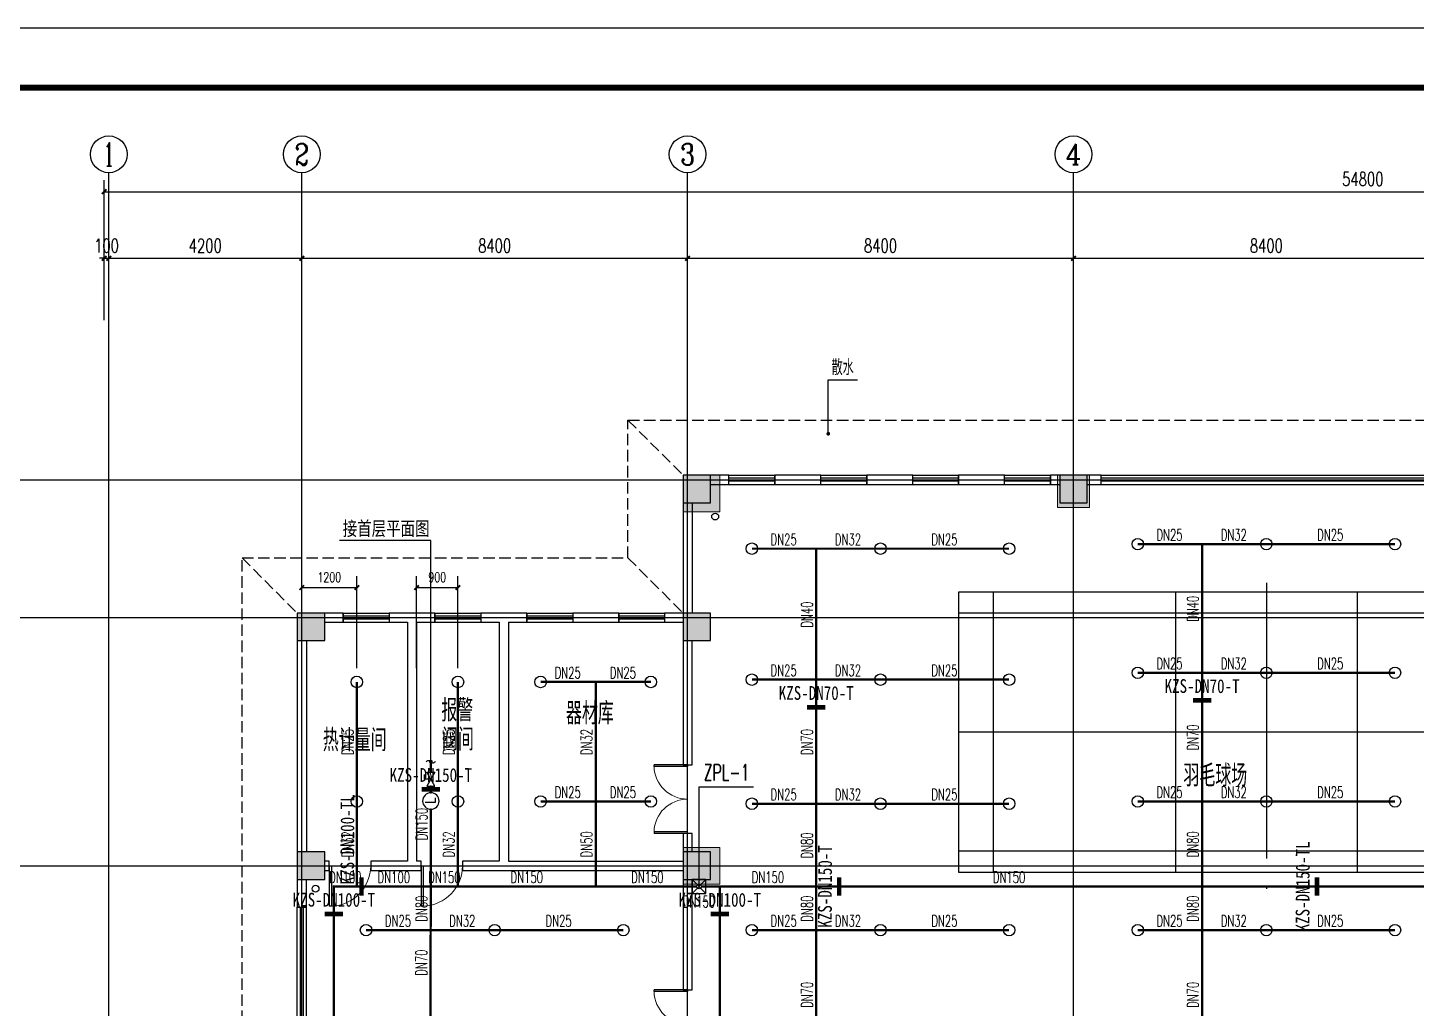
# Model space of a CAD drawing. Extents: x 817814 to 953178, y -139555 to 106956.
# Drawn here: x 860128 to 890356, y -83671 to -62335 of the extents above; entities that cross this region are included whole.
import ezdxf
from ezdxf.enums import TextEntityAlignment as Align

# ---------------------------------------------------------------- set-up
doc = ezdxf.new("R2010")
doc.units = 0
doc.header["$LTSCALE"] = 1000
doc.header["$MEASUREMENT"] = 0
doc.linetypes.add('__DASH', pattern=[0.35, 0.25, -0.1])
doc.linetypes.add('DOTE', pattern=[2.42, 2, -0.2, 0.02, -0.2])
doc.layers.add('15101', color=5, linetype='Continuous', lineweight=18)
for name, color, linetype in [('A-Roof-Drng', 8, 'Continuous'), ('AXIS', 3, 'Continuous'), ('AXIS_TEXT', 7, 'Continuous'), ('BTTK', 7, 'Continuous'), ('COLUMN', 2, 'Continuous'), ('DIM_LEAD', 3, 'Continuous'), ('DOOR_FIRE', 4, 'Continuous'), ('DOTE', 8, 'Continuous'), ('P-ANNO-DIMS', 4, 'Continuous'), ('P-ANNO-IDEN', 3, 'Continuous'), ('P-SPRN-EQPM', 161, 'Continuous'), ('P-SPRN-IDEN', 4, 'Continuous'), ('P-SPRN-NAZL', 3, 'Continuous'), ('P-SPRN-PIPE', 6, 'Continuous'), ('P-SPRN-VALV', 161, 'Continuous'), ('P-SPRN-VPIP', 161, 'Continuous'), ('PUB_DIM', 3, 'Continuous'), ('PUB_HATCH', 8, 'Continuous'), ('PUB_TEXT', 7, 'Continuous'), ('PUB_TITLE', 4, 'Continuous'), ('WALL', 2, 'Continuous'), ('WINDOW', 4, 'Continuous'), ('体育场地', 136, 'Continuous'), ('抗震支吊架', 2, 'Continuous'), ('散水', 151, '__DASH'), ('面积线', 3, 'Continuous')]:
    doc.layers.add(name, color=color, linetype=linetype)
doc.layers.add('定位矩形', color=6, linetype='Continuous', plot=False)
doc.layers.add('建筑底图', color=6, linetype='Continuous', plot=False)
doc.styles.add('_TCH_AXIS', font='COMPLEX', dxfattribs={"bigfont": 'GBCBIG'})
doc.styles.add('_TCH_DIM', font='SIMPLEX', dxfattribs={"bigfont": 'GBCBIG'})
doc.styles.add('_TCH_DIM_T3', font='SIMPLEX', dxfattribs={"width": 0.705882, "bigfont": 'GBCBIG'})
doc.styles.add('_TWT_PIPEDN', font='simplex.shx', dxfattribs={"width": 0.8, "height": 3.5, "bigfont": 'gbcbig.shx'})
doc.styles.add('_TWT_SERIAL', font='COMPLEX', dxfattribs={"width": 0.8, "height": 3, "bigfont": 'HZTXT'})
doc.styles.add('COMPLEX', font='COMPLEX')
doc.styles.add('HZ(TK)', font='geniso.shx', dxfattribs={"width": 0.9, "bigfont": 'hztxt.shx'})
doc.styles.add('kzcad', font='', dxfattribs={"width": 0.8})
doc.styles.get("Standard").update_dxf_attribs({"font": 'GBENOR', "bigfont": 'GBCBIG'})
doc.styles.get('kzcad').set_extended_font_data('SimSun')
doc.dimstyles.new('_TCH_ARCH&&100', dxfattribs={"dimtxt": 297.5, "dimasz": 100, "dimexe": 250, "dimexo": 300, "dimgap": 126.25, "dimtad": 1, "dimdec": 0, "dimzin": 0, "dimdsep": 46, "dimtxsty": '_TCH_DIM_T3', "dimblk": 'ARCHTICK', "dimcen": 0.09, "dimclrt": 7, "dimazin": 2, "dimtfac": 1, "dimtdec": 0, "dimtix": 1, "dimtmove": 2, "dimatfit": 3, "dimfxl": 100, "dimtolj": 1, "dimtzin": 0, "dimarcsym": 0})
doc.dimstyles.new('_TWT_ARCH&&100', dxfattribs={"dimtxt": 212.5, "dimasz": 100, "dimexe": 250, "dimexo": 300, "dimgap": 118.75, "dimtad": 1, "dimdec": 0, "dimzin": 0, "dimdsep": 46, "dimtxsty": '_TCH_DIM_T3', "dimblk": 'ARCHTICK', "dimcen": 0.09, "dimclrt": 7, "dimazin": 2, "dimtfac": 1, "dimtdec": 0, "dimtix": 1, "dimtmove": 2, "dimatfit": 3, "dimfxl": 1, "dimtolj": 1, "dimtzin": 0, "dimarcsym": 0})

# ---------------------------------------------------------------- blocks, each defined once
blk = doc.blocks.new('HSDZHSHYAEJ')
at = {"layer": 'DOTE', "color": 0, "linetype": 'DOTE', "ltscale": 3}
blk.add_line((9324584, 5282425), (9317920, 5282425), dxfattribs=at)
at = {"layer": '体育场地', "color": 0}
for p, q in [((9318746, 5289125), (9318746, 5275725)), ((9321336, 5289125), (9321336, 5275725)), ((9323926, 5289125), (9323926, 5275725)), ((9324386, 5288375), (9318286, 5288375)), ((9324386, 5284405), (9318286, 5284405)), ((9324386, 5280445), (9318286, 5280445)), ((9324386, 5276475), (9318286, 5276475))]:
    blk.add_line(p, q, dxfattribs=at)
blk.add_lwpolyline([(9318286, 5275725), (9318286, 5289125), (9324386, 5289125), (9324386, 5275725)], close=True, dxfattribs=at)
blk = doc.blocks.new('zhuzi')
at = {"layer": '15101'}
h = blk.add_hatch(color=256, dxfattribs=at)
h.dxf.hatch_style = 1
h.paths.add_polyline_path([(50957, 5262), (51657, 5262), (51657, 5962), (50957, 5962)])
h.paths.add_polyline_path([(42757, 5162), (43557, 5162), (43557, 5962), (42757, 5962)])
h.paths.add_polyline_path([(34407, 5262), (35107, 5262), (35107, 5962), (34407, 5962)])
h.paths.add_polyline_path([(26007, 5262), (26707, 5262), (26707, 5962), (26007, 5962)])
h.paths.add_polyline_path([(17857, 5162), (18657, 5162), (18657, 5962), (17857, 5962)])
h.paths.add_polyline_path([(59457, 2362), (60057, 2362), (60057, 2962), (59457, 2962)])
h.paths.add_polyline_path([(51057, 2362), (51657, 2362), (51657, 2962), (51057, 2962)])
h.paths.add_polyline_path([(17857, 2362), (18457, 2362), (18457, 2962), (17857, 2962)])
h.paths.add_polyline_path([(9457, 2362), (10057, 2362), (10057, 2962), (9457, 2962)])
h.paths.add_polyline_path([(59457, -2838), (60057, -2838), (60057, -2238), (59457, -2238)])
h.paths.add_polyline_path([(50957, -2888), (51657, -2888), (51657, -2188), (50957, -2188)])
h.paths.add_polyline_path([(42757, -2938), (43557, -2938), (43557, -2138), (42757, -2138)])
h.paths.add_polyline_path([(17857, -2938), (18657, -2938), (18657, -2138), (17857, -2138)])
h.paths.add_polyline_path([(9457, -2838), (10057, -2838), (10057, -2238), (9457, -2238)])
h.paths.add_polyline_path([(59457, -11238), (60057, -11238), (60057, -10638), (59457, -10638)])
h.paths.add_polyline_path([(50957, -11288), (51657, -11288), (51657, -10588), (50957, -10588)])
h.paths.add_polyline_path([(42757, -11338), (43557, -11338), (43557, -10538), (42757, -10538)])
h.paths.add_polyline_path([(17857, -11338), (18657, -11338), (18657, -10538), (17857, -10538)])
h.paths.add_polyline_path([(9457, -11238), (10057, -11238), (10057, -10638), (9457, -10638)])
h.paths.add_polyline_path([(5257, -11238), (5857, -11238), (5857, -10638), (5257, -10638)])
h.paths.add_polyline_path([(59457, -19638), (60057, -19638), (60057, -19038), (59457, -19038)])
h.paths.add_polyline_path([(50957, -19688), (51657, -19688), (51657, -18988), (50957, -18988)])
h.paths.add_polyline_path([(42757, -19738), (43557, -19738), (43557, -18938), (42757, -18938)])
h.paths.add_polyline_path([(17857, -19738), (18657, -19738), (18657, -18938), (17857, -18938)])
h.paths.add_polyline_path([(9457, -19638), (10057, -19638), (10057, -19038), (9457, -19038)])
h.paths.add_polyline_path([(5257, -19638), (5857, -19638), (5857, -19038), (5257, -19038)])
h.paths.add_polyline_path([(59457, -28038), (60057, -28038), (60057, -27438), (59457, -27438)])
h.paths.add_polyline_path([(50957, -28088), (51657, -28088), (51657, -27388), (50957, -27388)])
h.paths.add_polyline_path([(42757, -28138), (43557, -28138), (43557, -27338), (42757, -27338)])
h.paths.add_polyline_path([(17857, -28138), (18657, -28138), (18657, -27338), (17857, -27338)])
h.paths.add_polyline_path([(9457, -28038), (10057, -28038), (10057, -27438), (9457, -27438)])
h.paths.add_polyline_path([(5257, -28038), (5857, -28038), (5857, -27438), (5257, -27438)])
h.paths.add_polyline_path([(59457, -36438), (60057, -36438), (60057, -35838), (59457, -35838)])
h.paths.add_polyline_path([(50957, -36488), (51657, -36488), (51657, -35788), (50957, -35788)])
h.paths.add_polyline_path([(42757, -36538), (43557, -36538), (43557, -35738), (42757, -35738)])
h.paths.add_polyline_path([(17857, -36538), (18657, -36538), (18657, -35738), (17857, -35738)])
h.paths.add_polyline_path([(9457, -36438), (10057, -36438), (10057, -35838), (9457, -35838)])
h.paths.add_polyline_path([(5257, -36438), (5857, -36438), (5857, -35838), (5257, -35838)])
h.paths.add_polyline_path([(59457, -44838), (60057, -44838), (60057, -44238), (59457, -44238)])
h.paths.add_polyline_path([(50957, -44888), (51657, -44888), (51657, -44188), (50957, -44188)])
h.paths.add_polyline_path([(42757, -44938), (43557, -44938), (43557, -44138), (42757, -44138)])
h.paths.add_polyline_path([(17857, -44938), (18657, -44938), (18657, -44138), (17857, -44138)])
h.paths.add_polyline_path([(9457, -44838), (10057, -44838), (10057, -44238), (9457, -44238)])
h.paths.add_polyline_path([(59457, -50038), (60057, -50038), (60057, -49438), (59457, -49438)])
h.paths.add_polyline_path([(51057, -50038), (51657, -50038), (51657, -49438), (51057, -49438)])
h.paths.add_polyline_path([(17857, -50038), (18457, -50038), (18457, -49438), (17857, -49438)])
h.paths.add_polyline_path([(9457, -50038), (10057, -50038), (10057, -49438), (9457, -49438)])
h.paths.add_polyline_path([(50957, -53038), (51657, -53038), (51657, -52338), (50957, -52338)])
h.paths.add_polyline_path([(42757, -53038), (43557, -53038), (43557, -52238), (42757, -52238)])
h.paths.add_polyline_path([(34407, -53038), (35107, -53038), (35107, -52338), (34407, -52338)])
h.paths.add_polyline_path([(26007, -53038), (26707, -53038), (26707, -52338), (26007, -52338)])
h.paths.add_polyline_path([(17857, -53038), (18657, -53038), (18657, -52238), (17857, -52238)])
at = {"layer": '15101', "linetype": 'Continuous'}
for points in [[(17857, 5162), (18657, 5162), (18657, 5962), (17857, 5962)], [(26007, 5262), (26707, 5262), (26707, 5962), (26007, 5962)], [(9457, 2362), (10057, 2362), (10057, 2962), (9457, 2962)], [(17857, 2362), (18457, 2362), (18457, 2962), (17857, 2962)], [(9457, -2838), (10057, -2838), (10057, -2238), (9457, -2238)], [(17857, -2938), (18657, -2938), (18657, -2138), (17857, -2138)]]:
    blk.add_lwpolyline(points, close=True, dxfattribs=at)
blk = doc.blocks.new('_ArchTick')
at = {"color": 0, "linetype": 'ByBlock', "const_width": 0.4}
blk.add_lwpolyline([(-0.5, -0.5), (0.5, 0.5)], dxfattribs=at)
blk = doc.blocks.new('*D240')
at = {"layer": 'Defpoints', "color": 0, "transparency": 16777216}
for p in [(572721, 120106), (517921, 117911), (572721, 117911)]:
    blk.add_point(p, dxfattribs=at)
at = {"layer": 'PUB_DIM', "color": 0, "lineweight": -2, "transparency": 16777216}
for p, q in [((517921, 118211), (517921, 120356)), ((572721, 118211), (572721, 120356)), ((517921, 120106), (572721, 120106))]:
    blk.add_line(p, q, dxfattribs=at)
at = {"layer": 'PUB_DIM', "color": 0, "lineweight": -2, "transparency": 16777216, "xscale": 100, "yscale": 100, "zscale": 100, "rotation": 180}
blk.add_blockref('_ArchTick', (517921, 120106), dxfattribs=at)
at = {"layer": 'PUB_DIM', "color": 0, "lineweight": -2, "transparency": 16777216, "xscale": 100, "yscale": 100, "zscale": 100}
blk.add_blockref('_ArchTick', (572721, 120106), dxfattribs=at)
at = {"layer": 'PUB_DIM', "color": 7, "transparency": 16777216, "insert": (545321, 120381), "char_height": 297.5, "attachment_point": 5, "style": '_TCH_DIM_T3'}
blk.add_mtext('\\A1;54800', dxfattribs=at)
blk = doc.blocks.new('*D253')
at = {"layer": 'Defpoints', "color": 0, "transparency": 16777216}
for p in [(518021, 118656), (517921, 117011), (518021, 117011)]:
    blk.add_point(p, dxfattribs=at)
at = {"layer": 'PUB_DIM', "color": 0, "lineweight": -2, "transparency": 16777216}
for p, q in [((517921, 117311), (517921, 118906)), ((518021, 117311), (518021, 118906)), ((517921, 118656), (517821, 118656)), ((517921, 118656), (518021, 118656)), ((518021, 118656), (518121, 118656))]:
    blk.add_line(p, q, dxfattribs=at)
at = {"layer": 'PUB_DIM', "color": 0, "lineweight": -2, "transparency": 16777216, "xscale": 100, "yscale": 100, "zscale": 100}
blk.add_blockref('_ArchTick', (517921, 118656), dxfattribs=at)
at = {"layer": 'PUB_DIM', "color": 0, "lineweight": -2, "transparency": 16777216, "xscale": 100, "yscale": 100, "zscale": 100, "rotation": 180}
blk.add_blockref('_ArchTick', (518021, 118656), dxfattribs=at)
at = {"layer": 'PUB_DIM', "color": 7, "transparency": 16777216, "insert": (517971, 118931), "char_height": 297.5, "attachment_point": 5, "style": '_TCH_DIM_T3'}
blk.add_mtext('\\A1;100', dxfattribs=at)
blk = doc.blocks.new('*D254')
at = {"layer": 'Defpoints', "color": 0, "transparency": 16777216}
for p in [(522221, 118656), (518021, 117011), (522221, 117011)]:
    blk.add_point(p, dxfattribs=at)
at = {"layer": 'PUB_DIM', "color": 0, "lineweight": -2, "transparency": 16777216}
for p, q in [((518021, 117311), (518021, 118906)), ((522221, 117311), (522221, 118906)), ((518021, 118656), (522221, 118656))]:
    blk.add_line(p, q, dxfattribs=at)
at = {"layer": 'PUB_DIM', "color": 0, "lineweight": -2, "transparency": 16777216, "xscale": 100, "yscale": 100, "zscale": 100, "rotation": 180}
blk.add_blockref('_ArchTick', (518021, 118656), dxfattribs=at)
at = {"layer": 'PUB_DIM', "color": 0, "lineweight": -2, "transparency": 16777216, "xscale": 100, "yscale": 100, "zscale": 100}
blk.add_blockref('_ArchTick', (522221, 118656), dxfattribs=at)
at = {"layer": 'PUB_DIM', "color": 7, "transparency": 16777216, "insert": (520121, 118931), "char_height": 297.5, "attachment_point": 5, "style": '_TCH_DIM_T3'}
blk.add_mtext('\\A1;4200', dxfattribs=at)
blk = doc.blocks.new('*D255')
at = {"layer": 'Defpoints', "color": 0, "transparency": 16777216}
for p in [(530621, 118656), (522221, 117011), (530621, 117011)]:
    blk.add_point(p, dxfattribs=at)
at = {"layer": 'PUB_DIM', "color": 0, "lineweight": -2, "transparency": 16777216}
for p, q in [((522221, 117311), (522221, 118906)), ((530621, 117311), (530621, 118906)), ((522221, 118656), (530621, 118656))]:
    blk.add_line(p, q, dxfattribs=at)
at = {"layer": 'PUB_DIM', "color": 0, "lineweight": -2, "transparency": 16777216, "xscale": 100, "yscale": 100, "zscale": 100, "rotation": 180}
blk.add_blockref('_ArchTick', (522221, 118656), dxfattribs=at)
at = {"layer": 'PUB_DIM', "color": 0, "lineweight": -2, "transparency": 16777216, "xscale": 100, "yscale": 100, "zscale": 100}
blk.add_blockref('_ArchTick', (530621, 118656), dxfattribs=at)
at = {"layer": 'PUB_DIM', "color": 7, "transparency": 16777216, "insert": (526421, 118931), "char_height": 297.5, "attachment_point": 5, "style": '_TCH_DIM_T3'}
blk.add_mtext('\\A1;8400', dxfattribs=at)
blk = doc.blocks.new('*D256')
at = {"layer": 'Defpoints', "color": 0, "transparency": 16777216}
for p in [(539021, 118656), (530621, 117011), (539021, 117011)]:
    blk.add_point(p, dxfattribs=at)
at = {"layer": 'PUB_DIM', "color": 0, "lineweight": -2, "transparency": 16777216}
for p, q in [((530621, 117311), (530621, 118906)), ((539021, 117311), (539021, 118906)), ((530621, 118656), (539021, 118656))]:
    blk.add_line(p, q, dxfattribs=at)
at = {"layer": 'PUB_DIM', "color": 0, "lineweight": -2, "transparency": 16777216, "xscale": 100, "yscale": 100, "zscale": 100, "rotation": 180}
blk.add_blockref('_ArchTick', (530621, 118656), dxfattribs=at)
at = {"layer": 'PUB_DIM', "color": 0, "lineweight": -2, "transparency": 16777216, "xscale": 100, "yscale": 100, "zscale": 100}
blk.add_blockref('_ArchTick', (539021, 118656), dxfattribs=at)
at = {"layer": 'PUB_DIM', "color": 7, "transparency": 16777216, "insert": (534821, 118931), "char_height": 297.5, "attachment_point": 5, "style": '_TCH_DIM_T3'}
blk.add_mtext('\\A1;8400', dxfattribs=at)
blk = doc.blocks.new('*D257')
at = {"layer": 'Defpoints', "color": 0, "transparency": 16777216}
for p in [(547421, 118656), (539021, 117011), (547421, 117011)]:
    blk.add_point(p, dxfattribs=at)
at = {"layer": 'PUB_DIM', "color": 0, "lineweight": -2, "transparency": 16777216}
for p, q in [((539021, 117311), (539021, 118906)), ((547421, 117311), (547421, 118906)), ((539021, 118656), (547421, 118656))]:
    blk.add_line(p, q, dxfattribs=at)
at = {"layer": 'PUB_DIM', "color": 0, "lineweight": -2, "transparency": 16777216, "xscale": 100, "yscale": 100, "zscale": 100, "rotation": 180}
blk.add_blockref('_ArchTick', (539021, 118656), dxfattribs=at)
at = {"layer": 'PUB_DIM', "color": 0, "lineweight": -2, "transparency": 16777216, "xscale": 100, "yscale": 100, "zscale": 100}
blk.add_blockref('_ArchTick', (547421, 118656), dxfattribs=at)
at = {"layer": 'PUB_DIM', "color": 7, "transparency": 16777216, "insert": (543221, 118931), "char_height": 297.5, "attachment_point": 5, "style": '_TCH_DIM_T3'}
blk.add_mtext('\\A1;8400', dxfattribs=at)
blk = doc.blocks.new('$TCHSYS$WIN2D')
for p, q in [((-0.5, 0.5), (0.5, 0.5)), ((-0.5, 0.5), (-0.5, -0.5)), ((0.5, 0.5), (0.5, -0.5)), ((0.5, 0.1667), (-0.5, 0.1667)), ((0.5, -0.1667), (-0.5, -0.1667)), ((-0.5, -0.5), (0.5, -0.5))]:
    blk.add_line(p, q)
blk = doc.blocks.new('$DorLib2D$00000002')
for p, q in [((-0.5, 0), (-0.5, 0.4875)), ((-0.475, 0.4875), (-0.5, 0.4875)), ((-0.475, 0), (-0.475, 0.4875)), ((0.475, 0), (0.475, 0.4875)), ((0.475, 0.4875), (0.5, 0.4875)), ((0.5, 0), (0.5, 0.4875)), ((-0.5, 0), (-0.475, 0)), ((0.5, 0), (0.475, 0))]:
    blk.add_line(p, q)
at = {"lineweight": 13}
for centre, start, end in [((-0.4875, 0), 0, 88.53072), ((0.4875, 0), 91.46928, 180)]:
    blk.add_arc(centre, 0.4875, start, end, dxfattribs=at)
blk = doc.blocks.new('_FZH')
blk.add_lwpolyline([(-0.5, -0.5), (0.5, -0.5), (0.5, 0.5), (-0.5, 0.5)], close=True)
at = {"layer": 'PUB_HATCH'}
blk.add_solid([(-0.5, -0.5), (0.5, -0.5), (-0.5, 0.5), (0.5, 0.5)], dxfattribs=at)
blk = doc.blocks.new('_AXISO')
blk.add_circle((0, 0), 0.5)
at = {"layer": 'AXIS_TEXT', "style": 'COMPLEX', "width": 1.041667}
blk.add_attdef('A', text='', height=0.56, dxfattribs=at).set_placement((-0.25, -0.28), (0.25, -0.28), align=Align.FIT)
blk = doc.blocks.new('$DorLib2D$00000001')
for p, q in [((0.45, 0.975), (0.5, 0.975)), ((0.45, 0), (0.45, 0.975)), ((0.5, 0), (0.5, 0.975)), ((0.5, 0), (0.45, 0))]:
    blk.add_line(p, q)
at = {"lineweight": 13}
blk.add_arc((0.475, 0), 0.975, 91.4693, 180, dxfattribs=at)
blk = doc.blocks.new('vhtemplate_2019年新竖式图框_A1')
at = {"layer": 'PUB_TITLE', "color": 7}
blk.add_lwpolyline([(0, 594), (841, 594), (841, 0), (0, 0)], close=True, dxfattribs=at)
at = {"layer": 'PUB_TITLE', "const_width": 1}
blk.add_lwpolyline([(25, 10), (831, 10), (831, 584), (25, 584)], close=True, dxfattribs=at)
at = {"layer": 'BTTK', "color": 4, "style": 'HZ(TK)', "width": 0.9}
for tag, p in [('合作单位_001', (795.83, 509.44)), ('建设单位_001', (795.85, 207.44)), ('工程名称_001', (795.62, 174.44)), ('子项名称_001', (805.71, 157.94)), ('图纸名称_001', (795.45, 138.94))]:
    blk.add_attdef(tag, p, '', height=3.5, dxfattribs=at)
for tag, p in [('注册证书号', (808.5, 279)), ('注册印章号', (808.5, 271)), ('设计号', (806, 193)), ('图别', (789.75, 34)), ('图号', (822.25, 34)), ('版本号', (789.75, 26)), ('日期', (822.25, 26))]:
    blk.add_attdef(tag, text='', height=3.5, dxfattribs=at).set_placement(p, align=Align.MIDDLE)
blk = doc.blocks.new('$TwtSys$00000125')
blk.add_circle((0, 0, 0), 1)
blk = doc.blocks.new('*D297')
at = {"layer": 'Defpoints', "color": 0, "transparency": 16777216}
for p in [(867293, -74517), (866093, -76571), (867293, -76571)]:
    blk.add_point(p, dxfattribs=at)
at = {"layer": 'P-ANNO-DIMS', "color": 0, "lineweight": -2, "transparency": 16777216}
for p, q in [((866093, -76271), (866093, -74267)), ((867293, -76271), (867293, -74267)), ((866093, -74517), (867293, -74517))]:
    blk.add_line(p, q, dxfattribs=at)
at = {"layer": 'P-ANNO-DIMS', "color": 0, "lineweight": -2, "transparency": 16777216, "xscale": 100, "yscale": 100, "zscale": 100, "rotation": 180}
blk.add_blockref('_ArchTick', (866093, -74517), dxfattribs=at)
at = {"layer": 'P-ANNO-DIMS', "color": 0, "lineweight": -2, "transparency": 16777216, "xscale": 100, "yscale": 100, "zscale": 100}
blk.add_blockref('_ArchTick', (867293, -74517), dxfattribs=at)
at = {"layer": 'P-ANNO-DIMS', "color": 7, "transparency": 16777216, "insert": (866693, -74292), "char_height": 212.5, "attachment_point": 5, "style": '_TCH_DIM_T3'}
blk.add_mtext('\\A1;1200', dxfattribs=at)
blk = doc.blocks.new('*D298')
at = {"layer": 'Defpoints', "color": 0, "transparency": 16777216}
for p in [(869493, -74517), (868593, -76571), (869493, -76571)]:
    blk.add_point(p, dxfattribs=at)
at = {"layer": 'P-ANNO-DIMS', "color": 0, "lineweight": -2, "transparency": 16777216}
for p, q in [((868593, -76271), (868593, -74267)), ((869493, -76271), (869493, -74267)), ((868593, -74517), (869493, -74517))]:
    blk.add_line(p, q, dxfattribs=at)
at = {"layer": 'P-ANNO-DIMS', "color": 0, "lineweight": -2, "transparency": 16777216, "xscale": 100, "yscale": 100, "zscale": 100, "rotation": 180}
blk.add_blockref('_ArchTick', (868593, -74517), dxfattribs=at)
at = {"layer": 'P-ANNO-DIMS', "color": 0, "lineweight": -2, "transparency": 16777216, "xscale": 100, "yscale": 100, "zscale": 100}
blk.add_blockref('_ArchTick', (869493, -74517), dxfattribs=at)
at = {"layer": 'P-ANNO-DIMS', "color": 7, "transparency": 16777216, "insert": (869043, -74292), "char_height": 212.5, "attachment_point": 5, "style": '_TCH_DIM_T3'}
blk.add_mtext('\\A1;900', dxfattribs=at)
blk = doc.blocks.new('$EVALVE$00000030')
for p in [(0, 0), (87, 124)]:
    blk.add_line(p, (0, 124))
blk.add_lwpolyline([(-125, -72), (125, 72), (125, -72), (-125, 72)], close=True)
for p in [(-125, 0), (125, 0)]:
    blk.add_point(p)
blk = doc.blocks.new('$EVALVE$00000027')
at = {"color": 7}
for p, q in [((-23, 104), (-23, -83)), ((-23, -83), (61, -83))]:
    blk.add_line(p, q, dxfattribs=at)
blk.add_lwpolyline([(-150, 0, 1), (150, 0, 1), (-150, 0, 0.808179)], format="xyb")
for p in [(-150, 0), (150, 0)]:
    blk.add_point(p)
blk = doc.blocks.new('$TwtSys$00000132')
at = {"elevation": 0}
blk.add_lwpolyline([(7, -101, -0.575183), (0, 0, 0.604745), (-11, 101, 16.924828)], format="xyb", dxfattribs=at)
blk = doc.blocks.new('xdzcdxcvf')
at = {"layer": 'A-Roof-Drng'}
for centre in [(531221.4, 113037.6), (522521.4, 104937.7)]:
    blk.add_circle(centre, 75, dxfattribs=at)
at = {"layer": 'AXIS'}
for p, q in [((518021.4, 117010.8), (518021.4, 120519.2)), ((522221.4, 117010.8), (522221.4, 120519.2)), ((530621.4, 117010.8), (530621.4, 120519.2)), ((539021.4, 117010.8), (539021.4, 120519.2))]:
    blk.add_line(p, q, dxfattribs=at)
at = {"layer": 'DIM_LEAD'}
for p, q in [((533683.9, 114838.4), (533683.9, 116008.8)), ((533683.9, 116008.8), (534321, 116008.8))]:
    blk.add_line(p, q, dxfattribs=at)
at = {"layer": 'DIM_LEAD', "const_width": 40}
blk.add_lwpolyline([(533683.9, 114818.4, 1), (533683.9, 114858.4, 1)], format="xyb", close=True, dxfattribs=at)
at = {"layer": 'DOTE'}
for p, q in [((518021.4, 52467.1), (518021.4, 117010.8)), ((522221.4, 52467.1), (522221.4, 117010.8)), ((530621.4, 52467.1), (530621.4, 117010.8)), ((539021.4, 52467.1), (539021.4, 117010.8)), ((512626.4, 113837.7), (579032.5, 113837.7)), ((512626.4, 110837.7), (579032.5, 110837.7)), ((512626.4, 105437.7), (579032.5, 105437.7))]:
    blk.add_line(p, q, dxfattribs=at)
blk.add_lwpolyline([(530921.5, 113937.6), (530521.5, 113937.6), (530521.5, 113537.6)], dxfattribs=at)
at = {"layer": 'WALL'}
for p, q in [((531521.4, 113937.7), (531121.4, 113937.7)), ((531121.4, 113737.7), (531521.4, 113737.7)), ((531521.4, 113737.7), (531521.4, 113937.7)), ((533521.4, 113937.7), (532521.4, 113937.7)), ((532521.4, 113937.7), (532521.4, 113737.7)), ((532521.4, 113737.7), (533521.4, 113737.7)), ((533521.4, 113737.7), (533521.4, 113937.7)), ((535521.4, 113937.7), (534521.4, 113937.7)), ((534521.4, 113937.7), (534521.4, 113737.7)), ((534521.4, 113737.7), (535521.4, 113737.7)), ((535521.4, 113737.7), (535521.4, 113937.7)), ((537521.4, 113937.7), (536521.4, 113937.7)), ((536521.4, 113937.7), (536521.4, 113737.7)), ((536521.4, 113737.7), (537521.4, 113737.7)), ((537521.4, 113737.7), (537521.4, 113937.7)), ((538721.4, 113937.7), (538521.4, 113937.7)), ((538521.4, 113937.7), (538521.4, 113737.7)), ((538521.4, 113737.7), (538721.4, 113737.7)), ((539621.5, 113937.7), (539321.4, 113937.7)), ((539321.4, 113737.7), (539621.5, 113737.7)), ((539621.5, 113737.7), (539621.5, 113937.7)), ((530521.4, 113337.7), (530521.4, 110937.7)), ((530721.4, 113337.7), (530721.4, 110937.7)), ((523121.4, 110937.7), (522721.4, 110937.7)), ((523121.4, 110737.7), (523121.4, 110937.7)), ((524621.4, 110937.7), (524121.4, 110937.7)), ((524121.4, 110937.7), (524121.4, 110737.7)), ((525121.4, 110937.7), (524621.4, 110937.7)), ((525121.4, 110737.7), (525121.4, 110937.7)), ((526621.4, 110937.7), (526121.4, 110937.7)), ((526121.4, 110937.7), (526121.4, 110737.7)), ((527121.4, 110937.7), (526621.4, 110937.7)), ((527121.4, 110737.7), (527121.4, 110937.7)), ((529121.4, 110937.7), (528121.4, 110937.7)), ((528121.4, 110937.7), (528121.4, 110737.7)), ((529121.4, 110737.7), (529121.4, 110937.7)), ((530521.4, 110937.7), (530121.4, 110937.7)), ((530121.4, 110937.7), (530121.4, 110737.7)), ((522721.4, 110737.7), (523121.4, 110737.7)), ((524121.4, 110737.7), (524521.4, 110737.7)), ((524521.4, 110737.7), (524521.4, 105537.7)), ((524721.4, 110737.7), (524721.4, 105537.7)), ((524721.4, 110737.7), (525121.4, 110737.7)), ((526121.4, 110737.7), (526521.4, 110737.7)), ((526521.4, 110737.7), (526521.4, 105537.7)), ((526721.4, 110737.7), (527121.4, 110737.7)), ((526721.4, 110737.7), (526721.4, 105537.7)), ((528121.4, 110737.7), (529121.4, 110737.7)), ((530121.4, 110737.7), (530521.4, 110737.7)), ((522121.4, 110337.7), (522121.4, 105737.7)), ((522321.4, 110337.7), (522321.4, 105737.7)), ((530521.4, 110337.7), (530521.4, 107637.6)), ((530721.4, 107637.6), (530721.4, 110337.7)), ((530521.4, 107637.6), (530721.4, 107637.6)), ((530721.4, 106137.6), (530521.4, 106137.6)), ((530521.4, 106137.6), (530521.4, 105737.7)), ((530721.4, 105737.7), (530721.4, 106137.6)), ((522821.4, 105537.7), (522721.4, 105537.7)), ((522821.4, 105337.7), (522821.4, 105537.7)), ((524521.4, 105537.7), (523721.4, 105537.7)), ((523721.4, 105537.7), (523721.4, 105337.7)), ((524821.4, 105537.7), (524721.4, 105537.7)), ((524821.4, 105337.7), (524821.4, 105537.7)), ((526521.4, 105537.7), (525721.4, 105537.7)), ((525721.4, 105537.7), (525721.4, 105337.7)), ((526721.4, 105537.7), (530521.4, 105537.7)), ((522721.4, 105337.7), (522821.4, 105337.7)), ((523721.4, 105337.7), (524621.4, 105337.7)), ((524621.4, 105337.7), (524821.4, 105337.7)), ((525721.4, 105337.7), (526621.4, 105337.7)), ((526621.4, 105337.7), (530521.4, 105337.7)), ((522121.4, 105137.7), (522121.4, 104537.7)), ((522321.4, 104537.7), (522321.4, 105137.7)), ((530521.4, 105137.7), (530521.4, 102737.7)), ((530721.4, 102737.7), (530721.4, 105137.7)), ((522121.4, 104537.7), (522321.4, 104537.7)), ((530521.4, 102737.7), (530721.4, 102737.7))]:
    blk.add_line(p, q, dxfattribs=at)
at = {"layer": '散水'}
for p, q in [((529321.4, 115137.6), (530521.4, 113937.7)), ((520921.4, 112137.6), (522121.4, 110937.7)), ((529321.4, 112137.6), (530521.4, 110937.7))]:
    blk.add_line(p, q, dxfattribs=at)
blk.add_lwpolyline([(516721.4, 91787.7), (516721.4, 98537.7), (520921.4, 98537.6), (520921.4, 112137.6), (529321.4, 112137.6), (529321.4, 115137.6), (565521.4, 115137.6), (565521.4, 112137.6), (573921.4, 112137.6), (573921.5, 110937.6)], dxfattribs=at)
blk.add_blockref('zhuzi', (512664.2, 107975.3))
at = {"layer": 'AXIS'}
ref = blk.add_blockref('_AXISO', (518021.4, 120919.2), dxfattribs=dict(at, xscale=800, yscale=800, zscale=800))
ref.add_attrib('A', '1', dxfattribs={"layer": 'AXIS_TEXT', "height": 514.7, "style": '_TCH_AXIS'}).set_placement((517911.1, 120661.8), (518131.7, 120661.8), align=Align.FIT)
ref = blk.add_blockref('_AXISO', (522221.4, 120919.2), dxfattribs=dict(at, xscale=800, yscale=800, zscale=800))
ref.add_attrib('A', '2', dxfattribs={"layer": 'AXIS_TEXT', "height": 465.9, "style": '_TCH_AXIS'}).set_placement((522066.1, 120686.2), (522376.7, 120686.2), align=Align.FIT)
ref = blk.add_blockref('_AXISO', (530621.4, 120919.2), dxfattribs=dict(at, xscale=800, yscale=800, zscale=800))
ref.add_attrib('A', '3', dxfattribs={"layer": 'AXIS_TEXT', "height": 465.9, "style": '_TCH_AXIS'}).set_placement((530466.1, 120686.2), (530776.7, 120686.2), align=Align.FIT)
ref = blk.add_blockref('_AXISO', (539021.4, 120919.2), dxfattribs=dict(at, xscale=800, yscale=800, zscale=800))
ref.add_attrib('A', '4', dxfattribs={"layer": 'AXIS_TEXT', "height": 445.4, "style": '_TCH_AXIS'}).set_placement((538851.7, 120696.5), (539191.1, 120696.5), align=Align.FIT)
at = {"layer": 'COLUMN', "xscale": 600, "yscale": 600, "zscale": 600}
for p in [(530821.4, 113637.7), (539021.4, 113637.7), (522421.4, 110637.7), (530821.4, 110637.7), (522421.4, 105437.7), (530821.4, 105437.7)]:
    blk.add_blockref('_FZH', p, dxfattribs=at)
at = {"layer": 'DOOR_FIRE', "xscale": 1500, "yscale": 1500, "zscale": 200, "rotation": 90}
for p in [(530621.4, 106887.6), (530621.4, 101987.7)]:
    blk.add_blockref('$DorLib2D$00000002', p, dxfattribs=at)
at = {"layer": 'WINDOW'}
for name, p, xscale, yscale, zscale, rotation in [('$TCHSYS$WIN2D', (532021.4, 113837.7), -1000, 200, -1000, 180), ('$TCHSYS$WIN2D', (534021.4, 113837.7), -1000, 200, -1000, 180), ('$TCHSYS$WIN2D', (536021.4, 113837.7), -1000, 200, -1000, 180), ('$TCHSYS$WIN2D', (538021.4, 113837.7), -1000, 200, -1000, 180), ('$TCHSYS$WIN2D', (543221.5, 113837.7), -7200, 200, -7200, 180), ('$DorLib2D$00000001', (523271.4, 105437.7), 900, 900, -900, 180), ('$DorLib2D$00000001', (525271.4, 105437.7), 900, 900, -900, 180), ('$TCHSYS$WIN2D', (522221.4, 100937.7), 7200, 200, -7200, 90)]:
    blk.add_blockref(name, p, dxfattribs=dict(at, xscale=xscale, yscale=yscale, zscale=zscale, rotation=rotation))
at = {"layer": 'WINDOW', "xscale": 1000, "yscale": 200, "zscale": -1000}
for p in [(523621.4, 110837.7), (525621.4, 110837.7), (527621.4, 110837.7), (529621.4, 110837.7)]:
    blk.add_blockref('$TCHSYS$WIN2D', p, dxfattribs=at)
at = {"layer": '面积线', "color": 8, "xscale": -1, "rotation": 270}
blk.add_blockref('HSDZHSHYAEJ', (-4739204, -9212991.1), dxfattribs=at)
at = {"layer": 'PUB_TEXT', "style": '_TCH_DIM'}
blk.add_text('散水', height=337.59, dxfattribs=at).set_placement((533754.3, 116113.8))
at = {"layer": 'PUB_TEXT'}
for s, p in [('报警', (525259.7, 108578.9)), ('器材库', (527973.1, 108513.8)), ('热计量间', (522679.6, 107929.4)), ('阀间', (525272.7, 107945.3)), ('羽毛球场', (541415.2, 107159.1))]:
    blk.add_text(s, height=482.27, dxfattribs=at).set_placement(p)
at = {"layer": 'PUB_DIM'}
for p1, p2, distance, picture, middle in [((517921.4, 117910.8), (572721.4, 117910.8), 2194.7, '*D240', (545321.4, 120380.6)), ((517921.4, 117010.8), (518021.4, 117010.8), 1644.7, '*D253', (517971.4, 118930.6)), ((518021.4, 117010.8), (522221.4, 117010.8), 1644.7, '*D254', (520121.4, 118930.6)), ((522221.4, 117010.8), (530621.4, 117010.8), 1644.7, '*D255', (526421.4, 118930.6)), ((530621.4, 117010.8), (539021.4, 117010.8), 1644.7, '*D256', (534821.4, 118930.6)), ((539021.4, 117010.8), (547421.4, 117010.8), 1644.7, '*D257', (543221.4, 118930.6))]:
    dim = blk.add_aligned_dim(p1=p1, p2=p2, distance=distance, dimstyle='_TCH_ARCH&&100', dxfattribs=at)
    dim.commit()
    dim.dimension.update_dxf_attribs({"geometry": picture, "text_midpoint": middle})

msp = doc.modelspace()

# ---------------------------------------------------------------- hatches: boundary and pattern name
at = {"layer": 'P-SPRN-PIPE'}
for points in [[(866793.4, -81020.5), (866793.4, -80995.5), (866768.4, -80995.5)], [(866793.4, -81020.5), (866768.4, -81020.5), (866768.4, -80995.5)], [(868893.4, -83370.5), (868868.4, -83370.4), (868868.4, -83370.5)], [(868893.4, -83370.5), (868868.4, -83370.5), (868868.4, -83370.5)]]:
    msp.add_hatch(color=256, dxfattribs=at).paths.add_polyline_path(points)

# ---------------------------------------------------------------- linework, layer by layer
at = {"layer": 'P-ANNO-IDEN'}
for p, q in [((868904, -73489.9), (866915.1, -73489.9)), ((868904, -78305.1), (868904, -73489.9))]:
    msp.add_line(p, q, dxfattribs=at)
at = {"layer": 'P-ANNO-IDEN', "const_width": 40}
msp.add_lwpolyline([(868904, -78325.1, 1), (868904, -78285.1, 1)], format="xyb", close=True, dxfattribs=at)
at = {"layer": 'P-SPRN-IDEN'}
for p, q in [((874743.4, -81020.5), (874743.4, -78854.2)), ((874743.4, -78854.2), (875927.5, -78854.2))]:
    msp.add_line(p, q, dxfattribs=at)
at = {"layer": 'P-SPRN-PIPE', "const_width": 50}
for points in [[(875893.4, -73670.5), (877293.4, -73670.5)], [(877293.4, -73670.5), (877293.4, -76520.5)], [(877293.4, -73670.5), (878693.4, -73670.5)], [(878693.4, -73670.5), (881493.4, -73670.5)], [(884293.4, -73570.5), (885693.4, -73570.5)], [(885693.4, -73570.5), (885693.4, -76370.5)], [(885693.4, -73570.5), (887093.4, -73570.5)], [(887093.4, -73570.5), (889893.4, -73570.5)], [(884293.4, -76370.5), (885693.4, -76370.5)], [(885693.4, -76370.5), (887093.4, -76370.5)], [(885693.4, -76370.5), (885693.4, -79170.5)], [(887093.4, -76370.5), (889893.4, -76370.5)], [(867293.4, -79170.5), (867293.4, -76570.5)], [(869493.4, -79170.5), (869493.4, -76570.5)], [(872493.4, -76570.5), (871293.4, -76570.5)], [(873693.4, -76570.5), (872493.4, -76570.5)], [(872493.4, -76570.5), (872493.4, -79170.5)], [(877293.4, -76520.5), (875893.4, -76520.5)], [(878693.4, -76520.5), (877293.4, -76520.5)], [(877293.4, -76520.5), (877293.4, -79220.5)], [(881493.4, -76520.5), (878693.4, -76520.5)], [(868904, -78305.1), (868904, -78537.1)], [(868904, -78837.6), (868904, -78982.1)], [(867293.4, -79170.5), (867293.4, -81020.5)], [(869493.4, -79170.5), (869493.4, -81020.5)], [(872493.4, -79170.5), (871293.4, -79170.5)], [(873693.4, -79170.5), (872493.4, -79170.5)], [(872493.4, -79170.5), (872493.4, -81020.5)], [(877293.4, -79220.5), (875893.4, -79220.5)], [(878693.4, -79220.5), (877293.4, -79220.5)], [(877293.4, -79220.5), (877293.4, -81020.5)], [(881493.4, -79220.5), (878693.4, -79220.5)], [(884293.4, -79170.5), (885693.4, -79170.5)], [(885693.4, -79170.5), (887093.4, -79170.5)], [(885693.4, -79170.5), (885693.4, -81020.5)], [(887093.4, -79170.5), (889893.4, -79170.5)], [(868904, -79342.1), (868904, -81020.5)], [(866793.4, -81020.5), (867293.4, -81020.5)], [(866793.4, -91745.2), (866793.4, -81020.5)], [(867293.4, -81020.5), (868904, -81020.5)], [(868904, -81020.5), (868899.7, -81970.5)], [(868904, -81020.5), (869493.4, -81020.5)], [(869493.4, -81020.5), (872493.4, -81020.5)], [(877293.4, -81020.5), (877293.4, -81970.5)], [(885693.4, -81020.5), (885693.4, -81970.5)], [(868899.7, -81970.5), (867493.4, -81970.5)], [(868899.7, -81970.5), (868893.4, -83370.5)], [(870293.4, -81970.5), (868899.7, -81970.5)], [(873093.4, -81970.5), (870293.4, -81970.5)], [(877293.4, -81970.5), (875893.4, -81970.5)], [(878693.4, -81970.5), (877293.4, -81970.5)], [(877293.4, -81970.5), (877293.4, -84770.5)], [(881493.4, -81970.5), (878693.4, -81970.5)], [(885693.4, -81970.5), (884293.4, -81970.5)], [(887093.4, -81970.5), (885693.4, -81970.5)], [(885693.4, -81970.5), (885693.4, -84770.5)], [(889893.4, -81970.5), (887093.4, -81970.5)], [(868893.4, -83370.5), (868893.4, -84770.5)]]:
    msp.add_lwpolyline(points, dxfattribs=at)
at = {"layer": 'P-SPRN-PIPE', "color": 2, "const_width": 50}
for points in [[(872493.4, -81020.5), (874693.4, -81020.5)], [(874793.4, -81020.5), (875193.4, -81020.5)], [(875193.4, -91770.5), (875193.4, -81020.5)], [(875193.4, -81020.5), (877293.4, -81020.5)], [(877293.4, -81020.5), (885693.4, -81020.5)], [(885693.4, -81020.5), (896893.4, -81020.5)]]:
    msp.add_lwpolyline(points, dxfattribs=at)
at = {"layer": 'P-SPRN-VPIP'}
msp.add_circle((874743.4, -81020.5), 50, dxfattribs=at)
at = {"layer": '定位矩形'}
for p, q in [((874593.4, -81170.5), (874893.4, -80870.5)), ((874593.4, -80870.5), (874893.4, -81170.5))]:
    msp.add_line(p, q, dxfattribs=at)
msp.add_lwpolyline([(874593.4, -81170.5), (874893.4, -81170.5), (874893.4, -80870.5), (874593.4, -80870.5)], close=True, dxfattribs=at)
at = {"layer": '抗震支吊架', "color": 4, "const_width": 100}
for points in [[(877093.4, -77120.5), (877493.4, -77120.5)], [(885493.4, -76970.5), (885893.4, -76970.5)], [(868703, -78905.1), (869103, -78905.1)], [(867393.4, -81220.5), (867393.4, -80820.5)], [(877793.4, -81220.5), (877793.4, -80820.5)], [(888193.4, -81220.5), (888193.4, -80820.5)], [(866593.4, -81620.5), (866993.4, -81620.5)], [(874993.4, -81620.5), (875393.4, -81620.5)]]:
    msp.add_lwpolyline(points, dxfattribs=at)

# ---------------------------------------------------------------- block references
at = {"xscale": 130, "yscale": 130, "zscale": 130}
msp.add_blockref('vhtemplate_2019年新竖式图框_A1', (843848.3, -139555.2), dxfattribs=at)
at = {"layer": 'P-SPRN-EQPM', "rotation": 270}
msp.add_blockref('$TwtSys$00000132', (868904, -78304.9), dxfattribs=at)
at = {"layer": 'P-SPRN-NAZL', "xscale": 125, "yscale": 125, "zscale": 125}
for p in [(884293.4, -73570.5), (887093.4, -73570.5), (889893.4, -73570.5), (875893.4, -73670.5), (878693.4, -73670.5), (881493.4, -73670.5), (867293.4, -76570.5), (869493.4, -76570.5), (871293.4, -76570.5), (873693.4, -76570.5), (875893.4, -76520.5), (878693.4, -76520.5), (881493.4, -76520.5), (884293.4, -76370.5), (887093.4, -76370.5), (889893.4, -76370.5), (867293.4, -79170.5), (869493.4, -79170.5), (871293.4, -79170.5), (873693.4, -79170.5), (875893.4, -79220.5), (878693.4, -79220.5), (881493.4, -79220.5), (884293.4, -79170.5), (887093.4, -79170.5), (889893.4, -79170.5), (867493.4, -81970.5), (870293.4, -81970.5), (873093.4, -81970.5), (875893.4, -81970.5), (878693.4, -81970.5), (881493.4, -81970.5), (884293.4, -81970.5), (887093.4, -81970.5), (889893.4, -81970.5)]:
    msp.add_blockref('$TwtSys$00000125', p, dxfattribs=at)
at = {"layer": 'P-SPRN-VALV', "xscale": -1.2, "yscale": -1.2, "zscale": 1.2, "rotation": 270}
for name, p in [('$EVALVE$00000030', (868904, -78687.4)), ('$EVALVE$00000027', (868904, -79162.1))]:
    msp.add_blockref(name, p, dxfattribs=at)
at = {"layer": '建筑底图'}
msp.add_blockref('xdzcdxcvf', (343872, -186008.2), dxfattribs=at)

# ---------------------------------------------------------------- texts
at = {"layer": 'P-ANNO-IDEN', "color": 7, "style": 'HZ(TK)', "width": 0.9}
msp.add_text('接首层平面图', height=350, dxfattribs=at).set_placement((866985.1, -73419.9))
at = {"layer": 'P-SPRN-IDEN', "color": 251, "style": '_TWT_PIPEDN', "width": 0.64}
for s, p in [('DN25', (876300.1, -73595.5)), ('DN32', (877700.1, -73595.5)), ('DN25', (879800.1, -73595.5)), ('DN25', (884700.1, -73495.5)), ('DN32', (886100.1, -73495.5)), ('DN25', (888200.1, -73495.5)), ('DN25', (884700.1, -76295.5)), ('DN32', (886100.1, -76295.5)), ('DN25', (888200.1, -76295.5)), ('DN25', (884700.1, -79095.5)), ('DN32', (886100.1, -79095.5)), ('DN25', (888200.1, -79095.5))]:
    msp.add_text(s, height=250, dxfattribs=at).set_placement(p)
for s, rotation, p in [('DN40', 90, (877218.4, -75388.9)), ('DN40', 90, (885618.4, -75263.9)), ('DN25', 0.00001, (871600.1, -76495.5)), ('DN25', 0.00001, (872800.1, -76495.5)), ('DN25', 0.00001, (876300.1, -76445.5)), ('DN32', 0.00001, (877700.1, -76445.5)), ('DN25', 0.00001, (879800.1, -76445.5)), ('DN25', 90, (867218.4, -78163.9)), ('DN25', 90, (869418.4, -78163.9)), ('DN32', 90, (872418.4, -78163.9)), ('DN25', 0.00001, (871600.1, -79095.5)), ('DN25', 0.00001, (872800.1, -79095.5)), ('DN25', 0.00001, (876300.1, -79145.5)), ('DN32', 0.00001, (877700.1, -79145.5)), ('DN25', 0.00001, (879800.1, -79145.5)), ('DN32', 90, (867218.4, -80388.9)), ('DN32', 90, (869418.4, -80388.9)), ('DN50', 90, (872418.4, -80388.9)), ('DN25', 0.00001, (867903.2, -81895.5)), ('DN32', 0.00001, (869303.2, -81895.5)), ('DN25', 0.00001, (871400.1, -81895.5)), ('DN25', 0.00001, (876300.1, -81895.5)), ('DN32', 0.00001, (877700.1, -81895.5)), ('DN25', 0.00001, (879800.1, -81895.5)), ('DN25', 0.00001, (884700.1, -81895.5)), ('DN32', 0.00001, (886100.1, -81895.5)), ('DN25', 0.00001, (888200.1, -81895.5))]:
    msp.add_text(s, height=250, rotation=rotation, dxfattribs=at).set_placement(p)
at = {"layer": 'P-SPRN-IDEN', "style": '_TWT_PIPEDN', "width": 0.64}
for s, p in [('DN70', (877218.4, -78163.9)), ('DN70', (885618.4, -78063.9)), ('DN150', (868829, -80017.1)), ('DN80', (877218.4, -80413.9)), ('DN80', (885618.4, -80388.9)), ('DN80', (868826.9, -81788.9)), ('DN80', (877218.4, -81788.9)), ('DN80', (885618.4, -81788.9)), ('DN70', (868821.6, -82963.9)), ('DN70', (877218.4, -83663.9)), ('DN70', (885618.4, -83663.9))]:
    msp.add_text(s, height=250, rotation=90, dxfattribs=at).set_placement(p)
at = {"layer": 'P-SPRN-IDEN', "color": 7, "style": '_TWT_SERIAL', "width": 0.64}
msp.add_text('ZPL-1', height=350, dxfattribs=at).set_placement((874844.2, -78714.2))
at = {"layer": 'P-SPRN-IDEN', "style": '_TWT_PIPEDN', "width": 0.64}
for s, p in [('DN100', (866689.1, -80945.5)), ('DN100', (867744.4, -80945.5)), ('DN150', (868844.4, -80945.5)), ('DN150', (870639.1, -80945.5)), ('DN150', (873264.1, -80945.5)), ('DN150', (875889.1, -80945.5)), ('DN150', (881139.1, -80945.5)), ('DN150', (874387.4, -81476.9))]:
    msp.add_text(s, height=250, dxfattribs=at).set_placement(p)
at = {"layer": '抗震支吊架', "color": 4, "style": 'kzcad', "width": 0.8}
for s, rotation, p in [('KZS-DN70-T', 359.88539, (877293.4, -76960.5)), ('KZS-DN70-T', 359.88539, (885693.4, -76810.5)), ('KZS-DN150-T', 359.88539, (868903, -78745.1)), ('KZS-DN100-TL', 89.88539, (867235.4, -79996.2)), ('KZS-DN150-TL', 89.88539, (888033.4, -81020.5)), ('KZS-DN150-T', 89.88539, (877633.4, -81020.5)), ('KZS-DN100-T', 359.88539, (866793.4, -81460.5)), ('KZS-DN100-T', 359.88539, (875193.4, -81460.5))]:
    msp.add_text(s, height=300, rotation=rotation, dxfattribs=at).set_placement(p, align=Align.CENTER)

# ---------------------------------------------------------------- dimensions: what is measured, and where the dimension line sits
at = {"layer": 'P-ANNO-DIMS'}
for p1, p2, picture, middle in [((866093.4, -76570.5), (867293.4, -76570.5), '*D297', (866693.4, -74291.7)), ((868593.4, -76570.5), (869493.4, -76570.5), '*D298', (869043.4, -74291.7))]:
    dim = msp.add_aligned_dim(p1=p1, p2=p2, distance=2053.9, dimstyle='_TWT_ARCH&&100', dxfattribs=at)
    dim.commit()
    dim.dimension.update_dxf_attribs({"geometry": picture, "text_midpoint": middle})

doc.saveas('drawing.dxf')
